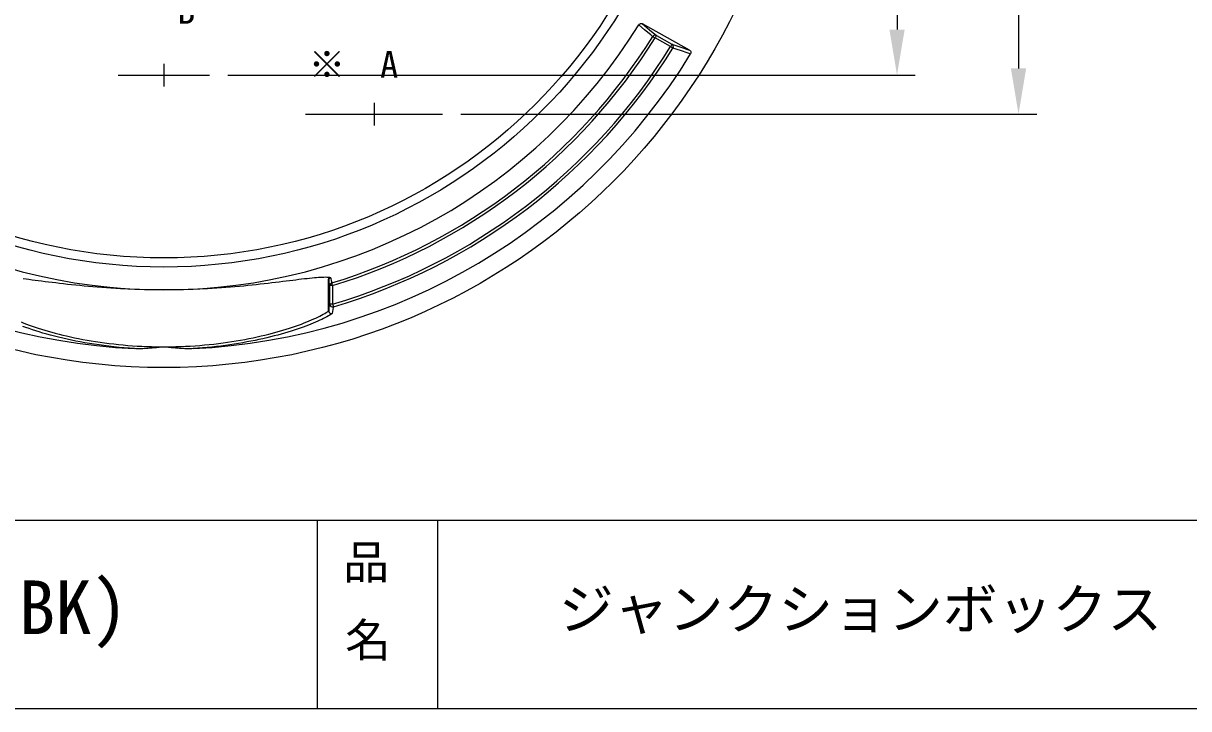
# Model space of a CAD drawing. Units: millimetres on the paper. Extents: x -139 to 141, y -98 to 91.
# Drawn here: x 3.6 to 67.3, y -98.5 to -60.9 of the extents above; entities that cross this region are included whole.
import ezdxf
from ezdxf.enums import TextEntityAlignment as Align

# ---------------------------------------------------------------- set-up
doc = ezdxf.new("R2010")
doc.units = ezdxf.units.MM
for name, color, linetype in [('0-0_0', 4, 'Continuous'), ('0-1_外形線', 4, 'Continuous'), ('0-2_枠', 4, 'Continuous'), ('0-8_寸法線', 4, 'Continuous')]:
    doc.layers.add(name, color=color, linetype=linetype)
doc.styles.add('ＭＳ ゴシック', font='')
doc.styles.add('ＭＳ Ｐゴシック', font='')
doc.styles.get('ＭＳ ゴシック').set_extended_font_data('MS Gothic')
doc.styles.get('ＭＳ Ｐゴシック').set_extended_font_data('MS PGothic')

msp = doc.modelspace()

# ---------------------------------------------------------------- linework, layer by layer
at = {"layer": '0-0_0'}
for p, q in [((37.541, -61.294), (37.218, -61.024)), ((37.418, -60.972), (37.805, -61.295)), ((40, -62.403), (37.418, -60.972)), ((37.878, -61.576), (37.541, -61.294)), ((37.805, -61.295), (38.183, -61.612)), ((37.962, -61.646), (37.878, -61.576)), ((37.983, -61.664), (37.962, -61.646)), ((37.983, -61.664), (37.987, -61.667)), ((37.987, -61.667), (37.996, -61.672)), ((37.996, -61.672), (38.008, -61.68)), ((38.008, -61.68), (38.024, -61.69)), ((38.024, -61.69), (38.043, -61.701)), ((38.043, -61.701), (38.064, -61.714)), ((38.064, -61.714), (38.086, -61.728)), ((38.086, -61.728), (38.11, -61.743)), ((38.124, -61.718), (38.11, -61.743)), ((38.964, -62.217), (38.11, -61.743)), ((38.137, -61.693), (38.124, -61.718)), ((38.15, -61.671), (38.137, -61.693)), ((38.161, -61.651), (38.15, -61.671)), ((38.17, -61.635), (38.161, -61.651)), ((38.177, -61.622), (38.17, -61.635)), ((38.181, -61.615), (38.177, -61.622)), ((38.183, -61.612), (38.181, -61.615)), ((38.183, -61.612), (39.037, -62.086)), ((38.979, -62.191), (38.964, -62.217)), ((38.988, -62.231), (38.964, -62.217)), ((38.992, -62.167), (38.979, -62.191)), ((39.011, -62.245), (38.988, -62.231)), ((39.005, -62.145), (38.992, -62.167)), ((39.015, -62.125), (39.005, -62.145)), ((39.032, -62.258), (39.011, -62.245)), ((39.025, -62.108), (39.015, -62.125)), ((39.031, -62.096), (39.025, -62.108)), ((39.036, -62.088), (39.031, -62.096)), ((39.05, -62.27), (39.032, -62.258)), ((39.037, -62.086), (39.036, -62.088)), ((39.037, -62.086), (39.514, -62.243)), ((39.066, -62.28), (39.05, -62.27)), ((39.079, -62.287), (39.066, -62.28)), ((39.087, -62.293), (39.079, -62.287)), ((39.091, -62.295), (39.087, -62.293)), ((39.499, -62.429), (39.091, -62.295)), ((39.924, -62.569), (39.499, -62.429)), ((39.514, -62.243), (40, -62.403)), ((40.03, -62.603), (39.924, -62.569)), ((40.056, -62.612), (40.03, -62.603)), ((11.245, -63.16), (11.245, -64.408)), ((8.745, -63.784), (13.745, -63.784)), ((10.381, -63.784), (12.109, -63.784)), ((22.745, -65.285), (22.745, -66.533)), ((18.995, -65.909), (26.495, -65.909)), ((21.881, -65.909), (23.609, -65.909)), ((20.257, -74.967), (20.261, -74.967)), ((20.257, -76.679), (20.257, -74.967)), ((20.294, -75.136), (20.261, -74.967)), ((20.261, -74.967), (20.261, -76.679)), ((20.325, -75.295), (20.294, -75.136)), ((20.377, -74.875), (20.383, -74.902)), ((20.383, -74.902), (20.403, -75.009)), ((20.403, -75.009), (20.431, -75.152)), ((20.433, -75.157), (20.431, -75.152)), ((20.436, -75.166), (20.433, -75.157)), ((20.44, -75.18), (20.436, -75.166)), ((20.445, -75.198), (20.44, -75.18)), ((20.452, -75.219), (20.445, -75.198)), ((20.475, -75.295), (20.325, -75.295)), ((20.325, -76.314), (20.325, -75.295)), ((20.459, -75.243), (20.452, -75.219)), ((20.467, -75.269), (20.459, -75.243)), ((20.475, -75.295), (20.467, -75.269)), ((20.475, -75.295), (20.475, -76.314)), ((20.261, -76.679), (20.294, -76.492)), ((20.294, -76.492), (20.325, -76.314)), ((20.475, -76.314), (20.325, -76.314)), ((20.475, -76.314), (20.483, -76.34)), ((20.483, -76.34), (20.49, -76.366)), ((20.49, -76.366), (20.497, -76.39)), ((20.512, -76.487), (20.491, -76.606)), ((20.497, -76.39), (20.503, -76.411)), ((20.503, -76.411), (20.509, -76.429)), ((20.509, -76.429), (20.513, -76.443)), ((20.517, -76.457), (20.512, -76.487)), ((20.513, -76.443), (20.516, -76.452)), ((20.516, -76.452), (20.517, -76.457)), ((20.257, -76.679), (20.261, -76.679)), ((20.491, -76.606), (20.452, -76.825))]:
    msp.add_line(p, q, dxfattribs=at)
for points in [[(37.218, -61.024), (37.238, -60.998), (37.263, -60.977), (37.292, -60.962), (37.323, -60.954), (37.356, -60.953), (37.388, -60.959), (37.418, -60.972)], [(40, -62.403), (40.028, -62.423), (40.051, -62.449), (40.067, -62.479), (40.076, -62.512), (40.077, -62.547), (40.071, -62.581), (40.056, -62.612)], [(11.245, -75.534), (10.977, -75.533), (10.71, -75.531), (10.444, -75.527), (10.179, -75.521), (9.915, -75.514), (9.652, -75.505), (9.39, -75.495), (9.129, -75.483), (8.869, -75.47), (8.61, -75.455), (8.353, -75.439), (8.1, -75.422), (7.85, -75.404), (7.604, -75.385), (7.361, -75.364), (7.122, -75.343), (6.885, -75.321), (6.653, -75.299), (6.423, -75.276), (6.197, -75.252), (5.975, -75.228), (5.757, -75.203), (5.543, -75.179), (5.336, -75.154), (5.133, -75.13), (4.937, -75.106), (4.745, -75.082), (4.559, -75.059), (4.378, -75.036), (4.203, -75.014), (4.033, -74.993), (3.868, -74.972), (3.709, -74.953), (3.557, -74.935)], [(20.377, -74.875), (20.349, -74.868), (20.319, -74.862), (20.285, -74.857), (20.224, -74.85), (20.156, -74.846), (20.081, -74.844), (19.999, -74.845), (19.909, -74.847), (19.812, -74.852), (19.708, -74.858), (19.597, -74.867), (19.478, -74.877), (19.352, -74.889), (19.219, -74.903), (19.079, -74.918), (18.934, -74.935), (18.782, -74.953), (18.625, -74.972), (18.462, -74.992), (18.292, -75.013), (18.117, -75.035), (17.936, -75.058), (17.75, -75.081), (17.557, -75.105), (17.358, -75.13), (17.154, -75.154), (16.946, -75.179), (16.733, -75.203), (16.517, -75.227), (16.297, -75.251), (16.072, -75.275), (15.844, -75.298), (15.612, -75.321), (15.375, -75.343), (15.134, -75.364), (14.889, -75.384), (14.641, -75.404), (14.39, -75.422), (14.137, -75.439)], [(20.257, -74.967), (20.258, -74.951), (20.259, -74.936), (20.261, -74.922), (20.264, -74.911), (20.266, -74.9), (20.269, -74.891), (20.272, -74.883), (20.275, -74.875), (20.279, -74.869), (20.282, -74.863), (20.285, -74.857)], [(20.276, -74.917), (20.275, -74.918), (20.274, -74.92), (20.273, -74.921), (20.272, -74.923), (20.27, -74.925), (20.269, -74.927), (20.268, -74.929), (20.267, -74.931), (20.266, -74.934), (20.265, -74.937), (20.264, -74.941), (20.263, -74.945), (20.262, -74.951), (20.261, -74.958), (20.261, -74.967)], [(20.276, -74.917), (20.285, -74.907), (20.296, -74.898), (20.31, -74.89), (20.325, -74.883), (20.342, -74.878), (20.359, -74.876), (20.377, -74.875)], [(14.137, -75.439), (13.882, -75.455), (13.626, -75.47), (13.368, -75.483), (13.108, -75.495), (12.847, -75.505), (12.583, -75.514), (12.318, -75.521), (12.052, -75.527), (11.783, -75.531), (11.514, -75.533), (11.245, -75.534)], [(20.452, -76.825), (20.391, -76.867), (20.322, -76.91), (20.247, -76.955), (20.166, -77.001), (20.078, -77.048), (19.983, -77.096), (19.883, -77.146), (19.776, -77.196), (19.663, -77.247), (19.544, -77.299), (19.419, -77.352), (19.288, -77.406), (19.15, -77.46), (19.006, -77.514), (18.856, -77.569), (18.701, -77.624), (18.541, -77.679), (18.375, -77.734), (18.205, -77.788), (18.03, -77.842), (17.85, -77.896), (17.664, -77.949), (17.474, -78.001), (17.279, -78.053), (17.079, -78.103), (16.873, -78.153), (16.663, -78.202), (16.449, -78.25), (16.232, -78.296), (16.011, -78.341), (15.787, -78.383), (15.559, -78.425), (15.328, -78.464), (15.094, -78.502), (14.856, -78.538), (14.615, -78.571), (14.37, -78.603), (14.122, -78.633), (13.872, -78.661)], [(18.284, -77.57), (18.45, -77.514), (18.61, -77.457), (18.765, -77.4), (18.914, -77.344), (19.057, -77.288), (19.193, -77.232), (19.322, -77.178), (19.445, -77.124), (19.561, -77.071), (19.671, -77.019), (19.775, -76.968), (19.872, -76.918), (19.963, -76.869), (20.047, -76.821), (20.124, -76.775), (20.194, -76.73), (20.257, -76.687)], [(20.257, -76.687), (20.257, -76.687), (20.257, -76.686), (20.257, -76.686), (20.257, -76.686), (20.257, -76.686), (20.257, -76.685), (20.257, -76.685), (20.257, -76.685), (20.257, -76.685), (20.257, -76.684), (20.257, -76.684), (20.257, -76.684), (20.257, -76.684), (20.257, -76.683), (20.257, -76.683), (20.257, -76.683), (20.257, -76.683), (20.257, -76.682), (20.257, -76.682), (20.257, -76.682), (20.257, -76.682), (20.257, -76.681), (20.257, -76.681), (20.257, -76.681), (20.257, -76.681), (20.257, -76.68), (20.257, -76.68), (20.257, -76.68), (20.257, -76.68), (20.257, -76.679), (20.257, -76.679), (20.257, -76.679)], [(20.257, -76.687), (20.264, -76.726), (20.28, -76.761), (20.305, -76.791), (20.337, -76.814), (20.374, -76.827), (20.413, -76.831), (20.452, -76.825)], [(20.261, -76.679), (20.261, -76.679), (20.261, -76.679), (20.261, -76.679), (20.261, -76.679), (20.261, -76.679), (20.261, -76.68), (20.261, -76.68), (20.261, -76.68), (20.261, -76.68), (20.261, -76.68), (20.261, -76.68), (20.261, -76.68), (20.261, -76.68), (20.261, -76.681), (20.261, -76.681), (20.261, -76.681), (20.261, -76.681), (20.261, -76.681), (20.261, -76.681), (20.261, -76.681), (20.261, -76.681), (20.261, -76.682), (20.261, -76.682), (20.261, -76.682), (20.261, -76.682), (20.261, -76.682), (20.261, -76.682), (20.261, -76.682), (20.261, -76.682), (20.261, -76.683), (20.261, -76.683), (20.261, -76.683)], [(20.261, -76.683), (20.268, -76.721), (20.284, -76.757), (20.308, -76.788), (20.34, -76.811), (20.376, -76.825), (20.414, -76.83), (20.452, -76.825)], [(3.436, -77.289), (3.578, -77.345), (3.726, -77.401), (3.88, -77.457), (4.039, -77.513), (4.204, -77.569), (4.374, -77.625), (4.549, -77.681), (4.73, -77.736), (4.917, -77.791), (5.11, -77.845), (5.308, -77.899), (5.511, -77.952), (5.718, -78.003), (5.929, -78.053), (6.144, -78.102), (6.363, -78.149), (6.585, -78.195), (6.812, -78.239), (7.042, -78.281), (7.277, -78.321), (7.515, -78.36), (7.758, -78.397), (8.004, -78.431), (8.254, -78.463), (8.506, -78.493), (8.759, -78.521), (9.014, -78.545)], [(9.642, -78.746), (9.357, -78.727), (9.074, -78.704), (8.794, -78.678), (8.517, -78.65), (8.241, -78.618), (7.969, -78.584), (7.7, -78.547), (7.437, -78.508), (7.177, -78.467), (6.923, -78.423), (6.673, -78.378), (6.427, -78.33), (6.186, -78.281), (5.949, -78.23), (5.717, -78.177), (5.489, -78.123), (5.266, -78.067), (5.048, -78.01), (4.836, -77.952), (4.631, -77.893), (4.433, -77.834), (4.241, -77.774), (4.055, -77.715), (3.876, -77.654), (3.703, -77.594), (3.537, -77.534)], [(9.014, -78.545), (9.27, -78.568), (9.528, -78.587), (9.787, -78.604), (10.048, -78.618), (10.31, -78.629), (10.574, -78.638), (10.84, -78.644), (11.106, -78.647), (11.374, -78.647), (11.64, -78.644), (11.905, -78.638), (12.169, -78.63), (12.431, -78.619), (12.692, -78.605), (12.952, -78.588), (13.21, -78.568), (13.468, -78.546), (13.724, -78.521), (13.979, -78.494), (14.231, -78.464), (14.481, -78.432), (14.726, -78.397), (14.968, -78.361), (15.206, -78.322), (15.441, -78.282), (15.672, -78.24), (15.899, -78.196), (16.123, -78.15), (16.343, -78.102), (16.56, -78.053), (16.773, -78.003), (16.98, -77.951), (17.182, -77.899), (17.379, -77.845), (17.571, -77.791), (17.757, -77.737), (17.938, -77.682), (18.114, -77.626), (18.284, -77.57)], [(9.941, -78.752), (9.866, -78.752), (9.792, -78.751), (9.717, -78.749), (9.642, -78.746)], [(12.848, -78.746), (12.773, -78.749), (12.698, -78.751), (12.624, -78.752), (12.549, -78.752), (12.474, -78.751), (12.399, -78.749), (12.325, -78.746), (12.25, -78.743), (12.176, -78.739), (12.101, -78.734), (12.026, -78.729), (11.952, -78.723), (11.877, -78.717), (11.803, -78.71), (11.729, -78.703), (11.654, -78.695), (11.58, -78.687), (11.506, -78.679), (11.432, -78.67), (11.357, -78.665), (11.282, -78.662), (11.208, -78.662), (11.133, -78.665), (11.058, -78.671), (10.984, -78.679), (10.91, -78.687), (10.836, -78.695), (10.761, -78.703), (10.687, -78.71), (10.612, -78.717), (10.538, -78.723), (10.464, -78.729), (10.389, -78.734), (10.314, -78.739), (10.24, -78.743), (10.165, -78.746), (10.09, -78.749), (10.016, -78.751), (9.941, -78.752)], [(13.872, -78.661), (13.619, -78.686), (13.364, -78.708), (13.107, -78.728), (12.848, -78.746)]]:
    msp.add_lwpolyline(points, dxfattribs=at)
for radius in [34.75, 29.25, 28.75]:
    msp.add_circle((11.245, -45.034), radius, dxfattribs=at)
for centre, radius, start, end in [((11.245, -45.034), 30.5, 211.61766, 270), ((11.245, -45.034), 30.5, 270, 328.38234), ((11.245, -45.034), 31.488, 286.9624, 328.12031), ((11.245, -45.034), 31.637, 286.9624, 328.12031), ((38.11, -61.743), 0.15, 61.21027, 148.14957), ((11.245, -45.034), 32.613, 286.44011, 328.20656), ((11.245, -45.034), 32.762, 286.44011, 328.20656), ((38.964, -62.216), 0.15, 328.21973, 60.7705), ((11.245, -45.034), 33.75, 211.38761, 267.27808), ((11.245, -45.034), 33.75, 272.72192, 328.61239), ((20.154, -74.867), 0.131, 337.78677, 4.50996), ((20.475, -75.295), 0.15, 106.83183, 179.824), ((20.475, -76.313), 0.15, 180.29768, 286.31291), ((20.255, -76.681), 0.0066, 292.15375, 341.26526)]:
    msp.add_arc(centre, radius, start, end, dxfattribs=at)
at = {"layer": '0-2_枠'}
for p, q in [((-139.341, -88.135), (140.925, -88.135)), ((19.632, -88.135), (19.632, -98.455)), ((26.215, -88.135), (26.215, -98.455)), ((140.925, -98.455), (-139.341, -98.455))]:
    msp.add_line(p, q, dxfattribs=at)
at = {"layer": '0-8_寸法線'}
for p, q in [((57.993, -26.659), (57.993, -63.409)), ((51.348, -28.784), (51.348, -61.284)), ((14.745, -63.784), (52.348, -63.784)), ((27.495, -65.909), (58.993, -65.909))]:
    msp.add_line(p, q, dxfattribs=at)
for points in [[(51.348, -63.784), (51.765, -61.284), (50.932, -61.284)], [(57.993, -65.909), (58.41, -63.409), (57.576, -63.409)]]:
    msp.add_solid(points, dxfattribs=at)

# ---------------------------------------------------------------- texts
at = {"layer": '0-0_0'}
for s, style, p in [(' B', 'ＭＳ ゴシック', (10.969, -61.407)), ('※', 'ＭＳ Ｐゴシック', (19.164, -64.365)), (' A', 'ＭＳ ゴシック', (22.074, -64.365))]:
    msp.add_text(s, height=1.466, dxfattribs=dict(at, style=style)).set_placement(p, align=Align.BOTTOM_LEFT)
at = {"layer": '0-1_外形線', "style": 'ＭＳ ゴシック'}
for s, height, p in [('B-880Ⅱ/B-880Ⅱ(BK)', 2.933, (-28.64, -95.25)), ('ジャンクションボックス', 2.199, (32.853, -94.758))]:
    msp.add_text(s, height=height, dxfattribs=at).set_placement(p, align=Align.BOTTOM_LEFT)
at = {"layer": '0-2_枠', "style": 'ＭＳ ゴシック'}
for s, p in [('品', (21.06, -91.898)), ('名', (21.162, -96.166))]:
    msp.add_text(s, height=1.833, dxfattribs=at).set_placement(p, align=Align.BOTTOM_LEFT)

doc.saveas('drawing.dxf')
